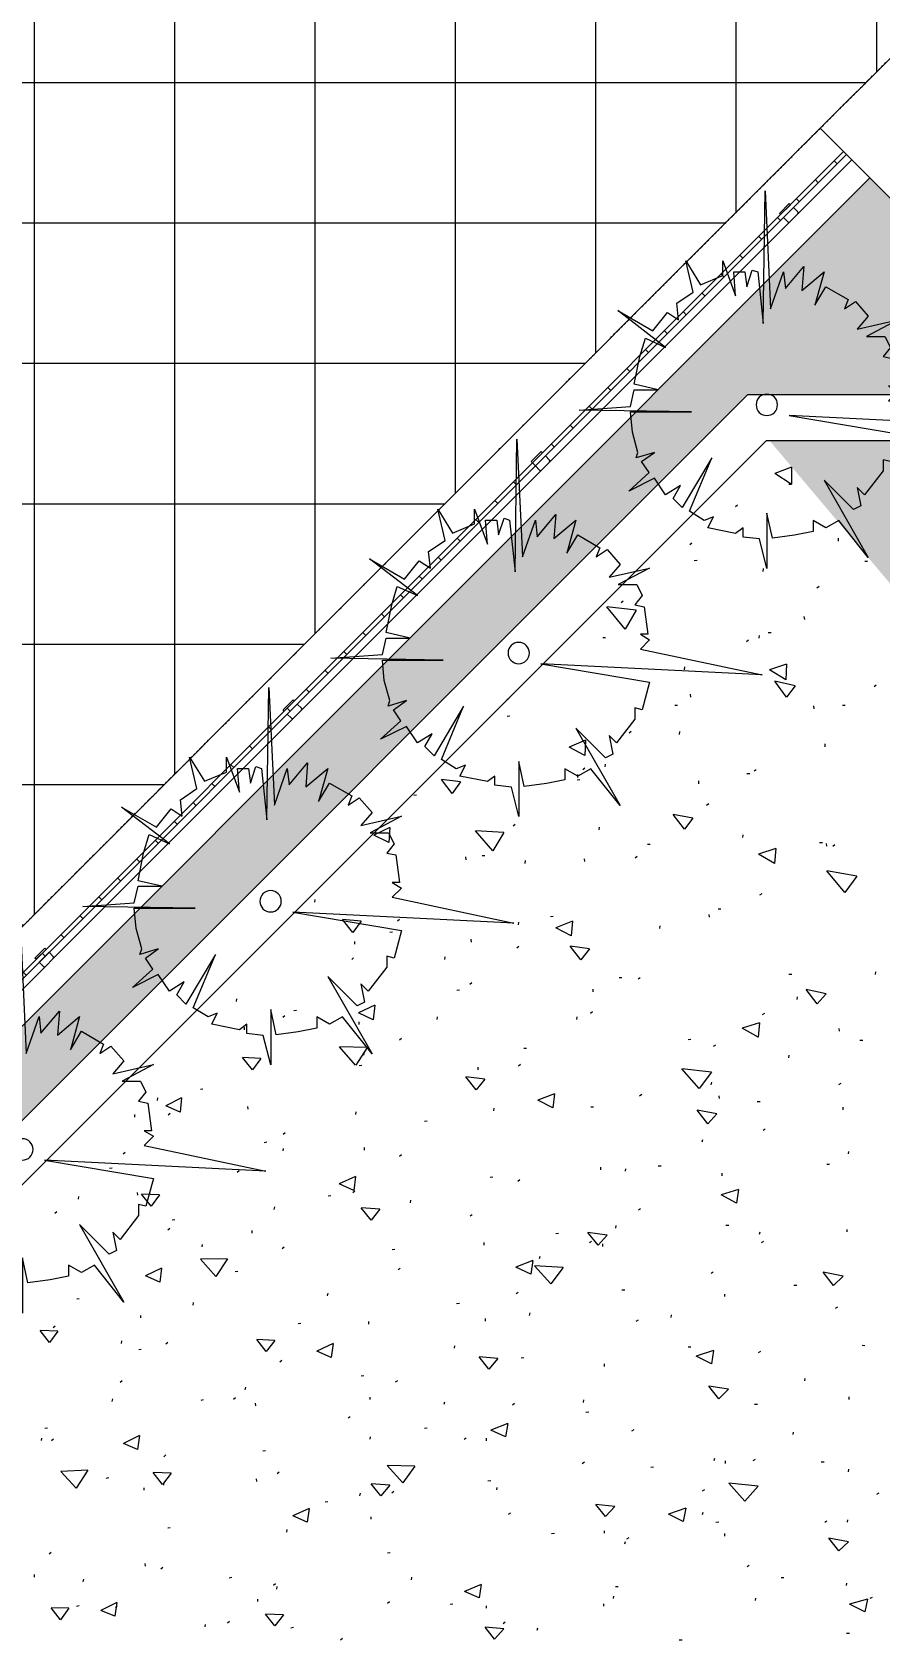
# Model space of a CAD drawing. Header units: millimetres. Extents: x 5359 to 218750, y -16347 to 109893.
# Drawn here: x 30646 to 33061, y 79886 to 84480 of the extents above; entities that cross this region are included whole.
import ezdxf

# ---------------------------------------------------------------- set-up
doc = ezdxf.new("R2010")
doc.units = ezdxf.units.MM
doc.linetypes.add('Double dash', pattern=[41.999998, 12, -6, 6, -6, 6, -6])
for name, color, linetype, lineweight in [('A-ANNO-DIMS', 211, 'Continuous', 9), ('A-ANNO-DIMS-220', 211, 'Continuous', 9), ('A-FLOR', 192, 'Continuous', 9), ('A-FLOR-HRAL', 11, 'Continuous', 9), ('A-FLOR-PATT', 8, 'Continuous', 9), ('A-WALL', 113, 'Continuous', 9), ('C-PROP-LINE', 91, 'Double dash', 18), ('G-IMPT', 8, 'Continuous', 9), ('L-PLNT', 71, 'Continuous', 9), ('S-COLS', 52, 'Continuous', 9)]:
    doc.layers.add(name, color=color, linetype=linetype, lineweight=lineweight)
doc.styles.add('Arial_5', font='arial_0.ttf', dxfattribs={"width": 0.9, "height": 660})
doc.dimstyles.new('1_Dim_chi_tiet_khu_đất_2_1', dxfattribs={"dimscale": 304.8, "dimtxt": 673.371204, "dimasz": 0.866142, "dimexe": 0.721785, "dimexo": 0.0625, "dimgap": 0.072178, "dimtad": 1, "dimdec": 0, "dimrnd": 5, "dimzin": 0, "dimdsep": 46, "dimtxsty": 'Arial_5', "dimblk1": 'OBLIQUE', "dimblk2": 'OBLIQUE', "dimsah": 1, "dimcen": 0.09, "dimdle": 0.721785, "dimazin": 0, "dimtfac": 1, "dimtdec": 4, "dimtix": 1, "dimtmove": 0, "dimatfit": 3, "dimfxl": 2.165354, "dimfxlon": 1, "dimtvp": 1, "dimtolj": 1, "dimtzin": 0, "dimarcsym": 2})

# ---------------------------------------------------------------- blocks, each defined once
blk = doc.blocks.new('FP_73-TKCS_MB ĐỊNH VỊ CỔNG-HÀNG RÀO')
at = {"layer": 'A-FLOR-PATT'}
for p, q in [((32809.4, 83240.8), (32761.7, 83222.9)), ((32809.4, 83240.8), (32808.9, 83192.6)), ((32808.8, 83192.5), (32761.7, 83222.8)), ((32809.7, 83191.5), (32801.6, 83191.5)), ((32655.6, 83132.1), (32650, 83127.5)), ((32525.6, 83024), (32520, 83019.3)), ((32942.2, 83038.5), (32941.9, 83029.9)), ((32540.1, 82974.5), (32532.2, 82974.2)), ((33016.2, 82996.8), (33015.2, 82996.1)), ((33026.3, 82971.9), (33018.1, 82972.3)), ((32728.1, 82952.1), (32727.7, 82943.6)), ((32887.7, 82900.6), (32881.9, 82896.3)), ((32366.5, 82833.5), (32283.4, 82842.5)), ((32335.7, 82779.5), (32283.4, 82842.5)), ((32329.5, 82859.2), (32323.8, 82854.5)), ((32366.5, 82833.5), (32335.7, 82779.5)), ((32844.9, 82815.6), (32845.9, 82806.8)), ((32279.3, 82754.7), (32271.5, 82754.2)), ((32686.6, 82747.6), (32680.8, 82743.2)), ((32717.1, 82761.5), (32716.6, 82753.2)), ((32750.9, 82768.9), (32742.9, 82768.9)), ((32504, 82671.9), (32503.4, 82663.7)), ((32795.2, 82679.8), (32746.9, 82663.2)), ((32793.3, 82634.8), (32746.9, 82663.2)), ((32795.2, 82679.8), (32793.3, 82634.8)), ((32520.8, 82594), (32521.6, 82585.5)), ((32819.4, 82617.3), (32762.1, 82630.6)), ((32795.3, 82585.6), (32762.1, 82630.6)), ((32819.4, 82617.3), (32795.4, 82585.7)), ((33050.9, 82619.1), (33045, 82615)), ((32003.7, 82581.4), (31998.1, 82576.6)), ((32484.5, 82561.5), (32476.6, 82561.2)), ((32872, 82560.5), (32872.8, 82552)), ((32962.5, 82561.5), (32954.4, 82561.8)), ((32006.8, 82531.3), (31999.1, 82530.6)), ((32222.6, 82463), (32175.6, 82443.4)), ((32222.6, 82463), (32220.1, 82419)), ((32352.6, 82487.5), (32346.8, 82482.9)), ((32490, 82487.4), (32489.3, 82479.4)), ((32220, 82419), (32175.5, 82443.3)), ((32904.5, 82452.2), (32903.8, 82444.2)), ((32199.2, 82365.1), (32199.9, 82356.9)), ((32220.7, 82382.7), (32215, 82378.1)), ((32277.9, 82394.7), (32277.2, 82386.8)), ((32690.5, 82366.6), (32682.4, 82366.6)), ((32708.5, 82378.8), (32702.6, 82374.5)), ((31866.1, 82344.3), (31812, 82350.7)), ((31842.7, 82310.9), (31812, 82350.7)), ((31866.1, 82344.3), (31842.7, 82310.9)), ((32206.4, 82349.5), (32198.6, 82348.9)), ((32543.8, 82346.9), (32544.5, 82338.6)), ((31740.8, 82305.9), (31733.2, 82305)), ((32573.4, 82281.2), (32567.5, 82276.9)), ((32528.4, 82240.5), (32472.2, 82251.1)), ((32504, 82209.3), (32472.2, 82251.1)), ((32528.4, 82240.5), (32504, 82209.3)), ((31664.8, 82214.2), (31618.9, 82192.3)), ((31661.7, 82171.1), (31618.9, 82192.3)), ((31664.8, 82214.2), (31661.7, 82171.1)), ((31990, 82199.6), (31908.8, 82204.7)), ((31958, 82147.9), (31908.8, 82204.6)), ((31990, 82199.6), (31958, 82147.9)), ((32021.9, 82222.6), (32016.1, 82218)), ((32261.2, 82215.4), (32260.4, 82207.5)), ((32670.2, 82193.2), (32669.4, 82185.4)), ((31935.2, 82133.8), (31927.5, 82133.1)), ((32406.8, 82166.1), (32398.9, 82165.8)), ((32761.3, 82111.9), (32715.6, 82138.5)), ((32764.6, 82154.3), (32715.7, 82138.5)), ((32764.6, 82154.3), (32761.3, 82111.9)), ((32897.2, 82170.1), (32889.1, 82170.3)), ((32907.9, 82169), (32908.6, 82160.9)), ((32933.2, 82164.3), (32927.2, 82160.3)), ((31880.2, 82130.1), (31880.8, 82122)), ((32050.2, 82119.7), (32049.4, 82111.9)), ((32218.4, 82124.9), (32219, 82116.9)), ((32369.7, 82131.1), (32363.8, 82126.8)), ((32995.8, 82075.6), (32909.6, 82091)), ((32961.6, 82028.7), (32909.6, 82091)), ((32995.8, 82075.6), (32961.7, 82028.7)), ((31451.3, 82009.3), (31450.4, 82001.6)), ((32724.4, 82025.6), (32718.4, 82021.6)), ((31583.4, 81947.4), (31530.2, 81952.2)), ((31559.6, 81914.6), (31530.2, 81952.2)), ((31691.9, 81951.8), (31686.2, 81947.1)), ((32130.3, 81960.5), (32122.5, 81959.9)), ((32573.6, 81966.1), (32574.2, 81958.2)), ((32607.9, 81981.3), (32599.9, 81981.2)), ((31583.4, 81947.4), (31559.6, 81914.6)), ((31672.7, 81915.7), (31665.1, 81914.8)), ((32030.9, 81944.6), (32030, 81937)), ((32185.3, 81947.5), (32137.8, 81928.7)), ((32181.6, 81905.7), (32137.8, 81928.7)), ((32185.3, 81947.5), (32181.6, 81905.7)), ((32434.5, 81934.4), (32433.6, 81926.8)), ((31563.7, 81889.7), (31564.1, 81881.9)), ((31895.9, 81895.8), (31896.4, 81887.9)), ((32032, 81875), (32026.2, 81870.5)), ((32233.3, 81868.1), (32178.2, 81876.4)), ((32208.6, 81837.1), (32178.2, 81876.4)), ((32233.3, 81868.1), (32208.6, 81837.1)), ((31561.6, 81843.3), (31556, 81838.5)), ((31821.1, 81846), (31820.2, 81838.4)), ((31898.8, 81771.6), (31893.1, 81767)), ((32326.1, 81785.8), (32318.2, 81785.4)), ((32378.5, 81786.3), (32372.6, 81782.1)), ((32809.8, 81795.1), (32801.6, 81795.2)), ((33048.5, 81802.5), (33047.6, 81795.1)), ((31227.7, 81725.6), (31226.8, 81718.1)), ((31863, 81750.8), (31855.3, 81750)), ((32242.7, 81753.3), (32243.1, 81745.6)), ((32825.6, 81731.5), (32824.6, 81724.1)), ((32908.5, 81740.2), (32851.2, 81753)), ((32882.6, 81711.8), (32851.2, 81752.9)), ((32908.5, 81740.1), (32882.6, 81711.8)), ((31365.2, 81677.9), (31359.5, 81673.1)), ((31399.1, 81693.2), (31391.6, 81692.1)), ((31621.7, 81707.8), (31575.3, 81686.6)), ((31617.5, 81666.5), (31575.3, 81686.6)), ((31621.7, 81707.8), (31617.5, 81666.5)), ((31799.6, 81674.5), (31798.6, 81667)), ((32197.8, 81675.1), (32196.8, 81667.6)), ((32242.3, 81688.9), (32236.4, 81684.6)), ((32731.9, 81684.4), (32725.9, 81680.5)), ((31249.4, 81645), (31249.8, 81637.3)), ((31576.3, 81660.3), (31576.7, 81652.6)), ((32713.9, 81617.1), (32669, 81642.1)), ((32718.4, 81657.4), (32669.1, 81642.1)), ((32718.4, 81657.4), (32713.9, 81617.1)), ((32944.4, 81641.4), (32944.8, 81633.8)), ((31600.3, 81587.5), (31520.9, 81589.2)), ((31567.3, 81537), (31520.9, 81589.2)), ((31600.3, 81587.5), (31567.4, 81537.1)), ((31698.3, 81613.2), (31692.5, 81608.6)), ((32053.9, 81584.8), (32046.1, 81584.2)), ((32522.6, 81609.9), (32514.6, 81609.7)), ((32592.4, 81593.8), (32586.3, 81589.8)), ((33012.4, 81607.3), (33004.1, 81607.6)), ((31297.1, 81555.9), (31244.8, 81559.3)), ((31273.1, 81523.5), (31244.8, 81559.3)), ((31297.1, 81555.9), (31273.1, 81523.5)), ((31584.9, 81535.7), (31577.3, 81534.7)), ((31591.1, 81573.1), (31590.1, 81565.6)), ((32037.2, 81538.8), (32031.3, 81534.4)), ((32802, 81565.3), (32801, 81558)), ((31935.4, 81497.5), (31881.4, 81503.8)), ((31910.5, 81466.6), (31881.4, 81503.8)), ((31935.4, 81497.5), (31910.5, 81466.6)), ((31915.2, 81531.7), (31915.6, 81524.1)), ((32581.1, 81517.1), (32497.2, 81527)), ((32546.1, 81470.8), (32497.2, 81527)), ((32581.1, 81517.1), (32546.1, 81470.8)), ((31003, 81443.8), (31002, 81436.3)), ((31071.5, 81444.1), (31026.1, 81421.3)), ((31071.5, 81444.1), (31067, 81403.2)), ((31132.1, 81468.9), (31124.7, 81467.6)), ((32134.3, 81455.5), (32086.4, 81437)), ((32134.3, 81455.5), (32129.5, 81415.3)), ((32382.4, 81453.2), (32376.4, 81449.1)), ((32580.9, 81488.4), (32579.8, 81481.2)), ((32602.5, 81449.8), (32602.8, 81442.3)), ((32949.5, 81484.8), (32943.2, 81481.1)), ((31067, 81403.2), (31026.1, 81421.3)), ((31039, 81399.5), (31033.4, 81394.6)), ((31259.4, 81419.6), (31259.7, 81412)), ((31567.7, 81404.2), (31566.6, 81396.9)), ((31960.8, 81414.5), (31959.7, 81407.2)), ((32129.4, 81415.3), (32086.3, 81437)), ((32245.5, 81417.7), (32237.6, 81417.3)), ((32596.8, 81398.7), (32540.7, 81408.7)), ((32570.8, 81370.1), (32540.7, 81408.7)), ((32596.8, 81398.7), (32570.8, 81370.1)), ((32719.8, 81432.7), (32711.7, 81432.7)), ((32955.5, 81417.1), (32955.8, 81409.6)), ((30937.2, 81396.9), (30937.5, 81389.3)), ((31771.3, 81377.2), (31763.6, 81376.4)), ((32734.3, 81355.2), (32728.1, 81351.4)), ((31314, 81317.3), (31306.5, 81316.1)), ((31366.1, 81344.5), (31360.4, 81339.8)), ((32555.2, 81324.7), (32554.1, 81317.6)), ((30910.3, 81288.3), (30904.6, 81283.5)), ((31360.6, 81300.1), (31359.6, 81292.7)), ((31591.4, 81302.4), (31591.7, 81294.9)), ((31698, 81281.8), (31692.2, 81277.3)), ((32971.5, 81291.6), (32970.3, 81284.5)), ((30873.3, 81243.7), (30866, 81242.4)), ((31235.2, 81236.5), (31229.5, 81231.7)), ((31566.9, 81219.7), (31520.3, 81198.8)), ((31566.9, 81219.7), (31561.9, 81179.6)), ((31958.3, 81217.9), (31950.5, 81217.2)), ((32264.9, 81246.1), (32265.2, 81238.7)), ((32336.1, 81242.2), (32334.9, 81235)), ((32437.8, 81249.5), (32429.8, 81249.2)), ((32610.7, 81229), (32610.9, 81221.6)), ((32917.7, 81254.1), (32909.5, 81254.3)), ((30945, 81174.5), (30945.3, 81167.1)), ((31008.4, 81167.4), (30956.9, 81169.7)), ((30984.3, 81135.1), (30956.9, 81169.7)), ((31561.8, 81179.6), (31520.3, 81198.8)), ((31564.6, 81177.8), (31558.8, 81173.3)), ((32035.5, 81210.2), (32029.6, 81205.9)), ((32658.5, 81182.8), (32608.9, 81167.5)), ((32658.6, 81182.8), (32653, 81144)), ((30777.4, 81163), (30776.3, 81155.6)), ((31008.4, 81167.4), (30984.3, 81135.1)), ((31335.7, 81133.2), (31334.6, 81125.9)), ((31496.5, 81165), (31488.9, 81163.9)), ((31636.1, 81126.5), (31583.1, 81131)), ((31611.2, 81095.5), (31583.1, 81131)), ((31636.1, 81126.5), (31611.2, 81095.5)), ((31723.8, 81152.1), (31722.7, 81144.9)), ((32379.1, 81128.1), (32373, 81124.1)), ((32653, 81144), (32608.9, 81167.4)), ((30715.9, 81119.4), (30710.3, 81114.5)), ((31052.1, 81096.8), (31044.7, 81095.5)), ((31899.3, 81111), (31893.4, 81106.6)), ((32308.8, 81080.2), (32307.5, 81073.1)), ((32630.7, 81080.1), (32622.6, 81080)), ((31037.9, 81071.7), (31032.3, 81066.9)), ((31271.2, 81066.2), (31271.4, 81058.8)), ((31932.1, 81031.5), (31932.3, 81024.1)), ((32145.8, 81057.6), (32138, 81057)), ((32284.1, 81053.1), (32229.2, 81060.7)), ((32258.1, 81024), (32229.2, 81060.7)), ((32239.7, 81034.6), (32233.7, 81030.5)), ((32284.1, 81053.1), (32258.1, 81024)), ((32718.6, 81061.4), (32717.3, 81054.4)), ((32729.3, 81034.3), (32723.1, 81030.5)), ((32967.1, 81069.2), (32967.3, 81061.9)), ((31202.5, 80985.4), (31124.7, 80984.5)), ((31169.1, 80935.3), (31124.7, 80984.4)), ((31130.2, 81026.4), (31129.1, 81019.1)), ((31202.5, 80985.4), (31169.2, 80935.3)), ((31363.9, 81018.3), (31358.2, 81013.7)), ((31679.4, 81011.9), (31671.8, 81011)), ((32092, 80992.2), (32090.7, 80985.1)), ((32270.8, 81028), (32270.9, 81020.6)), ((31014, 80959.1), (30968.4, 80936.6)), ((31014, 80959.1), (31008.9, 80919.1)), ((31231.3, 80949.2), (31223.8, 80948.1)), ((31694.5, 80958), (31688.7, 80953.6)), ((32071.8, 80980.5), (32023.7, 80962)), ((32066.1, 80941.5), (32023.7, 80962)), ((32071.8, 80980.5), (32066.1, 80941.5)), ((32158.6, 80960.5), (32077.1, 80965.6)), ((32123.3, 80913.9), (32077.1, 80965.6)), ((32158.6, 80960.5), (32123.3, 80913.9)), ((32586.5, 80947.2), (32580.3, 80943.4)), ((32956.6, 80935.9), (32899.5, 80947.6)), ((32929.3, 80909.4), (32899.5, 80947.6)), ((31008.9, 80919.1), (30968.4, 80936.5)), ((32334, 80896.3), (32326, 80895.9)), ((32824.2, 80909.6), (32816.1, 80909.6)), ((32956.6, 80935.9), (32929.3, 80909.5)), ((30779.8, 80871.3), (30772.5, 80870)), ((31104.3, 80860.8), (31103.2, 80853.5)), ((31487.7, 80887.3), (31486.5, 80880.1)), ((31862.8, 80858.1), (31855.1, 80857.3)), ((32030.5, 80889.4), (32024.5, 80885.2)), ((32618.5, 80884.9), (32618.6, 80877.7)), ((32940, 80847.5), (32933.7, 80844)), ((30954.4, 80824.4), (30954.6, 80817)), ((31410.9, 80801.1), (31403.3, 80800)), ((31604.2, 80807.1), (31604.3, 80799.7)), ((31936.2, 80815), (31936.3, 80807.8)), ((32063.5, 80831.2), (32062.2, 80824.1)), ((32372.3, 80811.1), (32366.1, 80807.1)), ((32466.7, 80825.5), (32465.4, 80818.5)), ((30694.9, 80747.3), (30668, 80781.1)), ((30719, 80779.7), (30668.1, 80781.1)), ((30719, 80779.7), (30694.9, 80747.3)), ((30711.3, 80793.6), (30705.7, 80788.7)), ((31337.4, 80752.8), (31285.3, 80755.8)), ((31312.5, 80721.4), (31285.3, 80755.8)), ((30900.4, 80751.6), (30899.2, 80744.3)), ((30956.4, 80727.5), (30949, 80726.2)), ((31032.4, 80747.2), (31026.7, 80742.5)), ((31337.4, 80752.8), (31312.5, 80721.5)), ((31503.3, 80743.8), (31456.7, 80722.8)), ((31497.8, 80704.5), (31456.7, 80722.8)), ((31503.3, 80743.8), (31497.8, 80704.5)), ((31849.3, 80737.8), (31848, 80730.7)), ((32522.7, 80734.1), (32514.7, 80733.8)), ((32587.4, 80723.9), (32537.7, 80708.2)), ((32587.4, 80723.9), (32581, 80686.2)), ((32720.5, 80721.7), (32714.2, 80718)), ((33018.5, 80737.9), (33010.2, 80738.1)), ((31357.1, 80695.8), (31351.3, 80691.2)), ((31972.5, 80701.1), (31918.8, 80706.6)), ((31946.6, 80671.4), (31918.8, 80706.6)), ((31972.5, 80701.1), (31946.6, 80671.4)), ((32046.8, 80703.5), (32039, 80702.8)), ((32275.8, 80686.3), (32275.8, 80679.1)), ((32581, 80686.1), (32537.7, 80708.1)), ((30902.1, 80638.1), (30896.5, 80633.3)), ((31253, 80619.4), (31251.8, 80612.2)), ((31590.9, 80652.4), (31583.3, 80651.4)), ((31686.1, 80638.2), (31680.2, 80633.7)), ((32629.6, 80613.8), (32573.9, 80622.7)), ((32602.5, 80586.4), (32573.9, 80622.7)), ((32847.4, 80644.5), (32846, 80637.8)), ((30874.1, 80586.5), (30872.9, 80579.2)), ((31133.2, 80583.3), (31125.8, 80582)), ((31224.8, 80589.6), (31219, 80584.9)), ((31281.4, 80574), (31281.5, 80566.7)), ((31607.3, 80591.5), (31607.4, 80584.2)), ((31820.2, 80577.1), (31818.9, 80570)), ((32020.2, 80572.9), (32014.1, 80568.7)), ((32216.8, 80583.3), (32215.5, 80576.4)), ((32629.6, 80613.8), (32602.5, 80586.4)), ((32712, 80570.8), (32703.9, 80570.6)), ((32972.5, 80592), (32972.5, 80585)), ((31551.3, 80535.6), (31545.5, 80531.1)), ((32231.3, 80548.1), (32223.4, 80547.5)), ((30689.1, 80503), (30681.8, 80501.6)), ((30950.9, 80481.8), (30905.5, 80459.1)), ((30950.9, 80481.8), (30945.5, 80442.2)), ((31771.3, 80503.1), (31763.6, 80502.2)), ((32000.9, 80516.5), (31952.9, 80497.5)), ((31994.7, 80478.1), (31952.9, 80497.5)), ((32000.9, 80516.5), (31994.7, 80478.2)), ((32359.8, 80498.7), (32353.7, 80494.7)), ((32814.5, 80491.7), (32813, 80485)), ((30671.8, 80474.9), (30670.7, 80467.6)), ((30706.2, 80471.4), (30700.5, 80466.5)), ((30945.5, 80442.2), (30905.5, 80459.1)), ((31310.4, 80438.6), (31302.9, 80437.4)), ((31608.9, 80478.5), (31607.6, 80471.4)), ((31882.5, 80474.8), (31876.5, 80470.5)), ((31939.5, 80474.4), (31939.6, 80467.2)), ((31026.1, 80426.6), (31020.4, 80421.8)), ((31736.2, 80395.2), (31657.1, 80396.3)), ((31701.3, 80347.4), (31657.1, 80396.3)), ((31736.2, 80395.2), (31701.3, 80347.4)), ((32219, 80405.9), (32212.9, 80401.8)), ((32416.3, 80391.9), (32408.3, 80391.4)), ((32589.6, 80416.4), (32588.1, 80409.6)), ((32620.2, 80409.5), (32620.2, 80402.4)), ((32705.8, 80414.1), (32699.4, 80410.4)), ((32902, 80406.5), (32893.8, 80406.5)), ((30803.9, 80383), (30727.6, 80380)), ((30770.9, 80332.5), (30727.6, 80380)), ((30803.9, 80383), (30770.9, 80332.5)), ((30864.1, 80361.4), (30856.7, 80360)), ((31041.2, 80374.5), (30989.9, 80376.3)), ((31016.6, 80342.6), (30989.9, 80376.3)), ((31041.2, 80374.4), (31016.7, 80342.7)), ((31020.6, 80348), (31019.4, 80340.8)), ((31284.2, 80358.5), (31284.3, 80351.2)), ((31349.3, 80377.4), (31343.5, 80372.8)), ((31664.3, 80340.9), (31611.7, 80344.6)), ((31638.8, 80310.5), (31611.7, 80344.6)), ((31664.3, 80340.9), (31638.8, 80310.5)), ((31952.2, 80353.2), (31944.4, 80352.3)), ((32714.2, 80338), (32630.5, 80346.4)), ((32676.5, 80294.9), (32630.5, 80346.4)), ((32971.3, 80385.8), (32971.2, 80378.8)), ((30963.6, 80333.4), (30963.7, 80326)), ((31579.8, 80317.4), (31578.5, 80310.4)), ((31676.4, 80322.6), (31670.5, 80318.2)), ((31969.8, 80334.4), (31968.5, 80327.4)), ((32561.4, 80327.4), (32555.1, 80323.6)), ((32714.2, 80338), (32676.5, 80294.9)), ((33058.4, 80317.7), (33051.9, 80314.3)), ((31434.7, 80274.4), (31388.4, 80252.9)), ((31428.9, 80235.4), (31388.4, 80252.9)), ((31434.7, 80274.4), (31428.9, 80235.4)), ((31487.9, 80293.5), (31480.4, 80292.4)), ((31610.1, 80250.7), (31610.2, 80243.5)), ((32008.3, 80261), (32002.3, 80256.7)), ((32306.3, 80279.6), (32251.9, 80286)), ((32279.5, 80251.1), (32251.9, 80286)), ((32306.3, 80279.6), (32279.6, 80251.1)), ((32507.9, 80274.7), (32458.4, 80258.1)), ((32501, 80237.5), (32458.4, 80258.1)), ((32507.9, 80274.7), (32501, 80237.5)), ((32556.2, 80262.8), (32554.8, 80256)), ((31039.2, 80219.5), (31031.9, 80218.2)), ((31371.6, 80214), (31370.4, 80206.9)), ((32275.6, 80210.7), (32275.6, 80203.6)), ((32601.8, 80234.8), (32593.8, 80234.4)), ((32910.3, 80238), (32903.9, 80234.5)), ((32969.3, 80241.9), (32967.8, 80235.4)), ((32133.5, 80202.6), (32125.7, 80201.8)), ((32335.2, 80179.5), (32333.8, 80172.7)), ((32345.6, 80191), (32339.5, 80187)), ((32618.2, 80202.7), (32618.1, 80195.7)), ((32972, 80179.5), (32915.5, 80189.6)), ((32943.9, 80153.7), (32915.5, 80189.5)), ((32972, 80179.5), (32943.9, 80153.7)), ((30699.2, 80149.1), (30693.6, 80144.3)), ((30967, 80117.2), (30967.1, 80109.9)), ((31665.7, 80147.9), (31658.1, 80146.8)), ((32689, 80111.4), (32682.6, 80107.6)), ((30650.8, 80086.3), (30650.9, 80079)), ((30791.3, 80072.7), (30790.1, 80065.4)), ((31017.7, 80106.2), (31012, 80101.4)), ((31214.6, 80077.3), (31207.2, 80076)), ((31726.7, 80078.4), (31725.4, 80071.4)), ((32787.9, 80076.9), (32779.8, 80076.6)), ((31339, 80059.5), (31333.2, 80054.9)), ((31343.1, 80051.9), (31341.9, 80044.8)), ((31925.2, 80057.7), (31877.7, 80038)), ((31918.8, 80019.5), (31877.7, 80037.9)), ((31925.2, 80057.7), (31918.8, 80019.6)), ((32302.1, 80024.6), (32300.7, 80017.7)), ((32315.2, 80051.3), (32307.4, 80050.7)), ((32965.6, 80061.5), (32965.5, 80054.7)), ((33038.9, 80020.7), (33032.4, 80017.3)), ((30749.9, 79989.8), (30699.3, 79990.8)), ((30725.9, 79957.4), (30699.3, 79990.8)), ((30749.9, 79989.8), (30725.9, 79957.4)), ((30779.2, 79996.4), (30772, 79994.9)), ((30886.4, 80006.7), (30841.4, 79983.6)), ((30881.1, 79967.1), (30841.4, 79983.6)), ((30886.4, 80006.7), (30881.1, 79967.1)), ((30888.1, 79996.3), (30882.5, 79991.5)), ((31287.9, 80016.3), (31287.9, 80009.1)), ((31663.9, 80007.9), (31658, 80003.4)), ((31843.9, 80001.8), (31836.2, 80000.8)), ((31939.4, 79997), (31939.4, 79989.9)), ((32273.7, 80002.6), (32273.6, 79995.5)), ((32706.9, 80018.9), (32705.4, 80012.3)), ((33025.6, 80015.6), (32974.4, 80002)), ((33017.9, 79979.8), (32974.4, 80002)), ((33025.6, 80015.6), (33017.9, 79979.8)), ((31138.4, 79943.8), (31137.2, 79936.6)), ((31207.4, 79952.2), (31201.7, 79947.5)), ((31362.1, 79970.8), (31310.6, 79973.1)), ((31337.3, 79939.5), (31310.6, 79973)), ((31362.1, 79970.8), (31337.3, 79939.5)), ((31390.2, 79934.8), (31382.7, 79933.6)), ((31989.4, 79931.7), (31936.4, 79935.9)), ((31963.4, 79902), (31936.4, 79935.9)), ((31989.4, 79931.7), (31963.4, 79902)), ((31993.3, 79950), (31987.3, 79945.7)), ((32085.4, 79933.6), (32084, 79926.7)), ((31529.9, 79903.9), (31524.1, 79899.3)), ((32497.4, 79899.3), (32489.5, 79898.8)), ((32974.6, 79918.1), (32966.4, 79918))]:
    blk.add_line(p, q, dxfattribs=at)
blk = doc.blocks.new('NBS_CLDPhysicalSecuritySystems_MtlMeshPnlFncngSym_CLDModsecSecurusS3_InfillPanel - NBS_CLDPhysicalSecuritySystems_MtlMeshPnlFncngSym_CLDModsecSecurusS2_InfillPanel-2369348-TKCS_MB ĐỊNH VỊ CỔNG-HÀNG RÀO')
at = {"layer": 'A-FLOR-HRAL'}
h = blk.add_hatch(dxfattribs=at)
h.set_pattern_fill('FP_29', color=256, style=0, pattern_type=2)
h.set_pattern_definition([(180, (609.6, 0), (-2e-15, -13), []), (270, (609.6, 0), (76, 5e-15), [])])
h.paths.add_polyline_path([(4516.7, 6), (0, 6), (0, -6), (4516.7, -6)])
for p, q in [((218, 27), (0, 27)), ((0, 6), (4516.7, 6)), ((214, 6), (214, 23)), ((254, 6), (214, 6)), ((218, 27), (250, 27)), ((1218, 27), (250, 27)), ((254, 23), (254, 6)), ((1214, 6), (1214, 23)), ((1254, 6), (1214, 6)), ((1218, 27), (1250, 27)), ((2218, 27), (1250, 27)), ((1254, 23), (1254, 6)), ((2214, 6), (2214, 23)), ((2254, 6), (2214, 6)), ((2218, 27), (2250, 27)), ((3218, 27), (2250, 27)), ((2254, 23), (2254, 6)), ((3214, 6), (3214, 23)), ((3254, 6), (3214, 6)), ((3218, 27), (3250, 27)), ((4218, 27), (3250, 27)), ((3254, 23), (3254, 6)), ((4214, 6), (4214, 23)), ((4254, 6), (4214, 6)), ((4218, 27), (4250, 27)), ((4516.7, 27), (4250, 27)), ((4254, 23), (4254, 6)), ((4516.7, -6), (0, -6)), ((214, -11), (214, -6)), ((214, -6), (254, -6)), ((254, -11), (214, -11)), ((254, -6), (254, -11)), ((1214, -11), (1214, -6)), ((1214, -6), (1254, -6)), ((1254, -11), (1214, -11)), ((1254, -6), (1254, -11)), ((2214, -11), (2214, -6)), ((2214, -6), (2254, -6)), ((2254, -11), (2214, -11)), ((2254, -6), (2254, -11)), ((3214, -11), (3214, -6)), ((3214, -6), (3254, -6)), ((3254, -11), (3214, -11)), ((3254, -6), (3254, -11)), ((4214, -11), (4214, -6)), ((4214, -6), (4254, -6)), ((4254, -11), (4214, -11)), ((4254, -6), (4254, -11))]:
    blk.add_line(p, q, dxfattribs=at)
for centre, start, end in [((218, 23), 90, 180), ((250, 23), 0, 90), ((1218, 23), 90, 180), ((1250, 23), 0, 90), ((2218, 23), 90, 180), ((2250, 23), 0, 90), ((3218, 23), 90, 180), ((3250, 23), 0, 90), ((4218, 23), 90, 180), ((4250, 23), 0, 90)]:
    blk.add_arc(centre, 4, start, end, dxfattribs=at)
blk = doc.blocks.new('CAY MAI VAN PHUC - CAY DUC SOC_dwg-2256080-TKCS_MB ĐỊNH VỊ CỔNG-HÀNG RÀO')
at = {"layer": 'G-IMPT', "flags": 128}
blk.add_lwpolyline([(32.8, 479.5), (12.9, 293.4), (6.2, 771.8), (-13.8, 346.6), (-60.3, 479.5), (-67, 419.7), (-133.5, 499.4), (-126.8, 413), (-206.6, 479.5), (-173.4, 359.9), (-213.3, 426.3), (-293.1, 379.8), (-279.8, 346.6), (-319.7, 373.2), (-366.2, 320), (-326.3, 273.5), (-472.6, 306.7), (-359.6, 246.9), (-426.1, 246.9), (-446, 207.1), (-419.4, 173.8), (-452.7, 167.2), (-466, 67.5), (-439.4, 67.5), (-472.6, 47.6), (-439.4, 14.4), (-878.3, -78.6), (-80.3, -38.8), (-472.6, -105.2), (-446, -204.9), (-419.4, -198.2), (-419.4, -238.1), (-352.9, -324.5), (-326.3, -297.9), (-339.6, -364.4), (-313, -377.6), (-206.6, -271.3), (-366.2, -550.4), (-259.8, -417.5), (-213.3, -444.1), (-166.7, -417.5), (-166.7, -457.4), (-100.2, -470.7), (-19.9, -481.4), (-0.5, -390.9), (-0.5, -590.3), (26.2, -484), (86, -477.3), (86, -444.1), (112.6, -464), (212.4, -444.1), (192.4, -404.2), (225.7, -417.5), (278.9, -384.3), (199.1, -191.6), (305.5, -371), (338.7, -337.8), (312.1, -291.3), (365.3, -324.5), (405.2, -264.7), (498.3, -311.2), (425.2, -244.8), (451.8, -204.9), (405.2, -171.7), (471.7, -191.6), (465.1, -171.7), (485, -98.6), (491.7, -25.5), (272.2, -25.5), (677.9, -18.8), (491.7, -5.6), (478.4, 54.2), (391.9, 54.2), (478.4, 74.2), (458.4, 173.8), (438.5, 240.3), (365.3, 207.1), (538.2, 340), (411.9, 266.9), (358.7, 333.3), (318.8, 306.7), (325.4, 366.5), (265.6, 406.4), (292.2, 519.4), (239, 433), (159.2, 466.2), (159.2, 519.4), (112.6, 393.1), (119.3, 479.5), (79.4, 479.5), (72.7, 426.3), (52.8, 486.1)], close=True, dxfattribs=at)
at = {"layer": 'G-IMPT'}
blk.add_circle((0, 0), 38.6, dxfattribs=at)
blk = doc.blocks.new('CAY MAI VAN PHUC - CAY BONG TRANG-2256527-TKCS_MB ĐỊNH VỊ CỔNG-HÀNG RÀO')
at = {"extrusion": (0, 0, -1), "xscale": 0.7894736842105263, "yscale": 0.7894736842105263, "zscale": -0.7894736842105263, "rotation": 180}
blk.add_blockref('CAY MAI VAN PHUC - CAY DUC SOC_dwg-2256080-TKCS_MB ĐỊNH VỊ CỔNG-HÀNG RÀO', (0, 0), dxfattribs=at)
blk = doc.blocks.new('Family - ___-1476882-TKCS_MB ĐỊNH VỊ CỔNG-HÀNG RÀO')
at = {"layer": 'C-PROP-LINE'}
blk.add_line((26103.5, 77418.2), (33103.5, 84418.2), dxfattribs=at)
blk = doc.blocks.new('DIMBLOCK19-TKCS_MB ĐỊNH VỊ CỔNG-HÀNG RÀO')
at = {"layer": 'A-ANNO-DIMS-220', "lineweight": 25}
for p, q in [((31163.6, 86358.1), (31163.6, 86544.8)), ((31163.6, 86358.1), (31163.6, 86171.4)), ((24163.6, 79358.1), (24163.6, 79544.8)), ((24163.6, 79358.1), (24163.6, 79171.4))]:
    blk.add_line(p, q, dxfattribs=at)
at = {"layer": 'A-ANNO-DIMS-220'}
for p, q in [((24008.1, 79202.5), (31319.2, 86513.7)), ((31630.3, 85891.4), (31008.1, 86513.7)), ((31163.6, 86358.1), (31630.3, 85891.4)), ((24630.3, 78891.4), (24008.1, 79513.7)), ((24163.6, 79358.1), (24630.3, 78891.4))]:
    blk.add_line(p, q, dxfattribs=at)
at = {"layer": 'A-ANNO-DIMS-220', "color": 0, "char_height": 660, "attachment_point": 1, "rotation": 45, "line_spacing_factor": 0.941778, "style": 'Arial_5'}
for s, insert, width in [('TƯ\\fArial|b0|i0|c254|p34|;\\W.9;ỜNG RÀO', (25996.5, 80906.5), 6141.145), ('9900', (26397.6, 82834.9), 2187.938)]:
    blk.add_mtext(s, dxfattribs=dict(at, insert=insert, width=width))
blk = doc.blocks.new('_Oblique')
at = {"color": 0, "linetype": 'ByBlock', "lineweight": -2}
blk.add_line((-0.5, -0.5), (0.5, 0.5), dxfattribs=at)

msp = doc.modelspace()

# ---------------------------------------------------------------- hatches: boundary and pattern name
at = {"layer": 'A-FLOR-PATT'}
h = msp.add_hatch(dxfattribs=at)
h.set_pattern_fill('FP_5', color=256, style=0, pattern_type=2)
h.set_pattern_definition([(90, (81451.8, 48336.34), (-400, 2e-14), []), (180, (81451.8, 48336.34), (-5e-14, -400), [])])
h.paths.add_polyline_path([(14081.4, -16347.2), (14081.4, 79336.3), (14075, 79693.3), (14055.9, 80049.7), (14024.1, 80405.3), (13979.6, 80759.5), (13922.5, 81111.9), (13852.8, 81462), (13770.7, 81809.4), (13676.3, 82153.7), (13569.6, 82494.3), (13450.9, 82831), (13320.2, 83163.2), (13177.7, 83490.5), (13023.6, 83812.5), (12858.2, 84128.8), (12681.5, 84439), (12493.9, 84742.7), (12295.6, 85039.6), (12086.8, 85329.1), (11867.8, 85611), (11638.9, 85884.9), (11400.3, 86150.5), (11152.4, 86407.4), (10895.5, 86655.3), (10630, 86893.8), (10356.1, 87122.8), (10074.1, 87341.7), (9784.6, 87550.5), (9487.8, 87748.9), (9184.1, 87936.5), (8873.9, 88113.1), (8557.5, 88278.6), (8235.5, 88432.7), (7908.2, 88575.1), (7576, 88705.8), (7239.4, 88824.6), (6898.7, 88931.3), (6554.4, 89025.7), (6207, 89107.8), (5856.9, 89177.4), (5504.5, 89234.6), (5358.8, 89252.8), (5358.8, 82030.3), (10052.8, 77336.3), (10052.8, -16347.2), (12634.8, -16347.2)])
h.paths.add_polyline_path([(51727.7, -16347.2), (56702.6, -16347.2), (56702.6, -12330.8), (31070.8, -12330.8), (26103.5, -7352), (26103.5, 40986.3), (24603.5, 40986.3), (22103.5, 38486.3), (22103.5, -8023.3), (22132.9, -8371.9), (22174.4, -8719.2), (22228.1, -9064.9), (22293.8, -9408.5), (22371.5, -9749.6), (22461, -10087.7), (22562.4, -10422.5), (22675.4, -10753.6), (22799.9, -11080.5), (22935.8, -11402.8), (23082.8, -11720.2), (23240.9, -12032.3), (23409.7, -12338.6), (23589.2, -12638.9), (23779.1, -12932.6), (23979.2, -13219.6), (24189.1, -13499.4), (24408.7, -13771.7), (24637.7, -14036.1), (24875.9, -14292.4), (25122.8, -14540.1), (25378.2, -14779.1), (25641.9, -15009), (25913.4, -15229.6), (26192.5, -15440.5), (26478.7, -15641.5), (26771.9, -15832.4), (27071.5, -16012.9), (27377.3, -16182.8), (27700.1, -16347.2), (44092.7, -16347.2)])
h.paths.add_polyline_path([(134801.6, 7388.2), (140779.3, 7388.2), (140779.3, 38986.3), (138279.3, 40986.3), (134801.5, 40986.3), (134801.5, 7388.2)])
h.paths.add_polyline_path([(157794.6, 7388.2), (157794.6, 109892.8), (152779.3, 109892.8), (152779.3, 7388.2), (155944.1, 7388.2)])
h.paths.add_polyline_path([(138279.3, 45986.3), (140779.3, 47986.3), (140779.3, 77336.3), (140773.2, 77721), (140754.7, 78105.2), (140723.9, 78488.6), (140680.8, 78870.9), (140625.5, 79251.5), (140558.1, 79630.2), (140478.5, 80006.6), (140386.9, 80380.2), (140283.4, 80750.7), (140168, 81117.6), (140041, 81480.7), (139902.4, 81839.5), (139752.3, 82193.7), (139591, 82542.9), (139418.5, 82886.8), (139235.2, 83224.9), (139041.1, 83557), (138836.4, 83882.8), (138621.4, 84201.7), (138396.3, 84513.7), (138161.3, 84818.2), (137916.7, 85115.1), (137662.7, 85403.9), (137399.5, 85684.5), (137127.5, 85956.5), (136843.4, 86222.8), (136558.1, 86473.7), (136261.2, 86718.3), (135956.7, 86953.3), (135644.7, 87178.4), (135325.8, 87393.4), (135000.1, 87598), (134668, 87792.2), (134329.8, 87975.5), (133986, 88148), (133636.7, 88309.3), (133282.6, 88459.3), (132923.7, 88598), (132560.6, 88725), (132193.7, 88840.4), (131823.2, 88943.9), (131449.6, 89035.5), (131073.3, 89115), (130694.5, 89182.5), (130313.9, 89237.8), (129931.6, 89280.9), (129548.2, 89311.7), (129164, 89330.2), (128779.3, 89336.3), (87752.6, 89336.3), (85252.6, 86836.3), (85252.6, 84418.2), (127801.6, 84418.2), (134801.6, 77417.7), (134801.6, 45986.3), (136085.6, 45986.3)])
h.paths.add_polyline_path([(24603.5, 45986.3), (26103.5, 45986.3), (26103.5, 77418.2), (33103.5, 84418.2), (75452.6, 84418.2), (75452.6, 86836.3), (72952.6, 89336.3), (32081.4, 89336.3), (31731.6, 89330.2), (31382.3, 89311.9), (31033.8, 89281.3), (30686.6, 89238.6), (30341.1, 89183.8), (29997.8, 89116.9), (29657, 89038), (29319.2, 88947.3), (28984.7, 88844.8), (28654, 88730.7), (28327.6, 88605), (28005.7, 88468.1), (27688.8, 88319.9), (27377.3, 88160.8), (27071.5, 87990.9), (26771.9, 87810.4), (26478.7, 87619.5), (26192.5, 87418.5), (25913.4, 87207.6), (25641.9, 86987), (25378.2, 86757.1), (25122.8, 86518.1), (24831.7, 86222.8), (24637.7, 86014.1), (24408.7, 85749.7), (24189.1, 85477.4), (23979.2, 85197.6), (23779.1, 84910.6), (23589.2, 84616.8), (23409.7, 84316.6), (23240.9, 84010.3), (23082.8, 83698.2), (22935.8, 83380.8), (22799.9, 83058.5), (22675.4, 82731.6), (22562.4, 82400.5), (22461, 82065.7), (22371.5, 81727.6), (22293.8, 81386.5), (22228.1, 81042.9), (22174.4, 80697.2), (22132.9, 80349.9), (22103.5, 80001.3), (22103.5, 48486.3), (23817.1, 46772.8)])
h.paths.add_polyline_path([(5358.8, 97336.3), (130779.3, 97336.3), (131136.3, 97342.7), (131492.7, 97361.8), (131848.3, 97393.6), (132202.5, 97438.1), (132554.9, 97495.2), (132905, 97564.9), (133252.4, 97647), (133596.7, 97741.4), (133937.3, 97848.1), (134274, 97966.8), (134606.2, 98097.5), (134933.5, 98240), (135255.5, 98394.1), (135571.8, 98559.5), (135882, 98736.2), (136185.8, 98923.8), (136482.6, 99122.1), (136772.1, 99330.9), (137054, 99549.9), (137328, 99778.8), (137593.5, 100017.4), (137850.4, 100265.3), (138098.3, 100522.2), (138336.8, 100787.7), (138565.8, 101061.6), (138784.8, 101343.6), (138993.6, 101633.1), (139191.9, 101929.9), (139379.5, 102233.6), (139556.1, 102543.8), (139721.6, 102860.2), (139875.7, 103182.2), (140018.1, 103509.5), (140148.8, 103841.7), (140267.6, 104178.3), (140374.3, 104519), (140468.7, 104863.3), (140550.8, 105210.7), (140620.5, 105560.8), (140681.9, 105947.8), (140722.1, 106267.4), (140753.9, 106622.9), (140773, 106979.4), (140779.3, 107336.3), (140779.3, 109892.8), (135779.3, 109892.8), (135779.3, 107336.3), (130779.3, 102336.3), (5358.8, 102336.3), (5358.8, 99924.4)])
h = msp.add_hatch(dxfattribs=at)
h.set_pattern_fill('FP_14', color=256, style=0, pattern_type=2)
h.set_pattern_definition([(0, (167.64, 11.2), (558.8, 558.8), [83.82, -16.764, 22.352, -16.764, -419.1]), (0, (167.64, 11.2), (558.8, 558.8), [-139.7, 83.82, -335.28]), (0, (139.7, 27.94), (558.8, 558.8), [55.88, -41.91, 83.82, -41.91, -335.28]), (0, (139.7, 27.94), (558.8, 558.8), [-223.52, 55.88, -279.4]), (0, (335.3, 251.46), (558.8, 558.8), [69.85, -27.94, 69.85, -391.16]), (0, (55.9, 363.2), (558.8, 558.8), [27.94, -55.88, 27.94, -447.04]), (90, (111.76, 363.2), (-558.8, 558.8), [50.292, -508.508]), (90, (279.4, 27.94), (-558.8, 558.8), [55.88, -502.92]), (90, (419.1, 251.46), (-558.8, 558.8), [55.88, -502.92]), (45, (352.04, 22.35), (0, 558.7996), [55.88, -734.383]), (135, (206.76, 22.35), (-558.7996, 0), [55.88, -734.383]), (63.435, (335.28, 25.15), (-0.0005, 558.8001), [55.88, -1193.635]), (75.964, (307.34, 27.94), (-0.00237, 558.80038), [55.88, -2248.111]), (75.964, (447.04, 251.46), (-0.00237, 558.80038), [44.704, -2259.287]), (75.964, (122.94, 363.22), (-0.00237, 558.80038), [39.116, -2264.875]), (104.036, (251.46, 27.94), (0.00237, 558.80038), [55.88, -2248.111]), (104.036, (391.16, 251.46), (0.00237, 558.80038), [44.704, -2259.287]), (104.036, (100.58, 363.22), (0.00237, 558.80038), [39.116, -2264.875]), (116.565, (223.52, 25.15), (0.0005, 558.8001), [55.88, -1193.634])])
h.paths.add_polyline_path([(26503.5, 61596.3), (26592.7, 61605.4), (26669.2, 61626.2), (26726, 61649.7), (26791.5, 61689.9), (26850, 61739.9), (26899.9, 61798.3), (26940.1, 61863.9), (26969.5, 61934.9), (26988.6, 62024.4), (26993.5, 62086.3), (26993.5, 77756.7), (32683.8, 83446.9), (69152.6, 83446.9), (69152.6, 84218.2), (63052.6, 84218.2), (63052.6, 84118.2), (62752.6, 84118.2), (62752.6, 84218.2), (58952.6, 84218.2), (58952.6, 84118.2), (58652.6, 84118.2), (58652.6, 84218.2), (54752.6, 84218.2), (54752.6, 84118.2), (54452.6, 84118.2), (54452.6, 84218.2), (50552.6, 84218.2), (50552.6, 84118.2), (50252.6, 84118.2), (50252.6, 84218.2), (46352.6, 84218.2), (46352.6, 84118.2), (46052.6, 84118.2), (46052.6, 84218.2), (42152.6, 84218.2), (42152.6, 84118.2), (41852.6, 84118.2), (41852.6, 84218.2), (37952.6, 84218.2), (37952.6, 84118.2), (37652.6, 84118.2), (37652.6, 84218.2), (33403.5, 84218.2), (33403.5, 84118.2), (33227.8, 84118.2), (33103.5, 83994), (33032.8, 84064.7), (29839, 80870.9), (29907.9, 80798.4), (29697.6, 80588.1), (29626.9, 80658.8), (26457.1, 77488.9), (26527.8, 77418.2), (26403.5, 77294), (26403.5, 77118.2), (26303.5, 77118.2), (26303.5, 73998.2), (26403.5, 73998.2), (26403.5, 73698.2), (26303.5, 73698.2), (26303.5, 69898.2), (26403.5, 69898.2), (26403.5, 69598.2), (26303.5, 69598.2), (26303.5, 65798.2), (26403.5, 65798.2), (26403.5, 65498.2), (26303.5, 65498.2), (26303.5, 61698.2), (26403.5, 61698.2), (26403.5, 61596.3)])
h = msp.add_hatch(dxfattribs=at)
h.set_pattern_fill('FP_21', color=256, style=0, pattern_type=2)
h.set_pattern_definition([(49.955, (0, 297.74), (480.9663, -42.0141), [50.245, -552.698]), (355.008, (0, 297.74), (-93.0422, 503.5904), [40.233, -442.564]), (100.468, (40.1, 294.23), (387.9225, 461.5805), [42.676, -469.437]), (46.139, (0, 431.63), (715.65, -110.812), [75.376, -829.133]), (96.646, (59.64, 422.4), (626.748, 652.169), [64.012, -704.134]), (351.198, (0, 431.6), (626.7464, 652.1696), [60.348, -663.83]), (20.97, (67.06, 398.16), (400.2635, -269.5499), [50.282, -553.099]), (326.042, (67.06, 398.16), (163.1587, 485.4848), [40.214, -442.35]), (71.424, (100.4, 375.7), (563.4193, 215.9336), [42.681, -469.488]), (37.456, (0, 297.74), (8.15442, 222.87167), [7.372, -429.577, 7.372, -441.64, -443.985]), (37.456, (0, 297.74), (8.15442, 222.87167), [-885.96, 7.372, -436.613]), (7.488, (0, 297.74), (176.40487, 264.05665), [7.376, -248.771, 7.376, -419.759, -169.312]), (7.488, (0, 297.74), (176.40487, 264.05665), [-683.282, 7.376, -161.936]), (327.541, (-149.53, 297.74), (357.9599, -15.1019), [7.373, -160.191, 7.373, -515.425, -693.712]), (327.541, (-149.53, 297.74), (357.9599, -15.1019), [-690.361, 7.373, -686.339]), (317.545, (-216.6, 297.74), (391.0611, 67.0181), [7.371, -210.404, 7.371, -339.728, -492.505]), (317.545, (-216.6, 297.74), (391.0611, 67.0181), [-564.873, 7.371, -485.134])])
h.paths.add_polyline_path([(39251, 79336.9), (45942.6, 79336.9), (45942.6, 79346.9), (45952.6, 79346.9), (45952.6, 79336.9), (60552.6, 79336.9), (60552.6, 79346.9), (60559.1, 79346.9), (63139.6, 83316.9), (32746.2, 83316.9), (36095.2, 79346.7), (36103.5, 79346.9), (36103.5, 79336.9), (36830.1, 79336.9)])

# ---------------------------------------------------------------- linework, layer by layer
at = {"layer": 'A-FLOR'}
for p, q in [((32683.8, 83446.9), (26993.5, 77756.7)), ((69152.6, 83446.9), (32683.8, 83446.9)), ((27123.5, 77702.8), (32737.6, 83316.9)), ((32737.6, 83316.9), (69152.6, 83316.9))]:
    msp.add_line(p, q, dxfattribs=at)
msp.add_arc((32081.4, 79336.3), 10000, 90, 176.18702, dxfattribs=at)
at = {"layer": 'A-WALL'}
for p, q in [((29697.6, 81012.3), (32891.4, 84206.1)), ((33032.8, 84064.7), (29839, 80870.9))]:
    msp.add_line(p, q, dxfattribs=at)
at = {"layer": 'S-COLS'}
for p, q in [((32891.4, 84206.1), (33103.5, 84418.2)), ((33103.5, 83994), (32891.4, 84206.1))]:
    msp.add_line(p, q, dxfattribs=at)

# ---------------------------------------------------------------- block references
at = {"layer": 'A-FLOR'}
msp.add_blockref('FP_73-TKCS_MB ĐỊNH VỊ CỔNG-HÀNG RÀO', (0, 0), dxfattribs=at)
at = {"layer": 'A-FLOR-HRAL', "rotation": 225}
msp.add_blockref('NBS_CLDPhysicalSecuritySystems_MtlMeshPnlFncngSym_CLDModsecSecurusS3_InfillPanel - NBS_CLDPhysicalSecuritySystems_MtlMeshPnlFncngSym_CLDModsecSecurusS2_InfillPanel-2369348-TKCS_MB ĐỊNH VỊ CỔNG-HÀNG RÀO', (32962.1, 84135.4), dxfattribs=at)
at = {"layer": 'C-PROP-LINE'}
msp.add_blockref('Family - ___-1476882-TKCS_MB ĐỊNH VỊ CỔNG-HÀNG RÀO', (0, 0), dxfattribs=at)
at = {"layer": 'L-PLNT', "rotation": 180}
for p in [(32739, 83418.2), (32031.9, 82711.1), (31324.8, 82004), (30617.7, 81296.9)]:
    msp.add_blockref('CAY MAI VAN PHUC - CAY BONG TRANG-2256527-TKCS_MB ĐỊNH VỊ CỔNG-HÀNG RÀO', p, dxfattribs=at)

# ---------------------------------------------------------------- dimensions: what is measured, and where the dimension line sits
at = {"layer": 'A-ANNO-DIMS'}
dim = msp.add_linear_dim(base=(31163.6, 86358.1), p1=(24630.3, 78891.4), p2=(31630.3, 85891.4), angle=45, text='<>\\XTƯỜNG RÀO', dimstyle='1_Dim_chi_tiet_khu_đất_2_1', override={"dimpost": '<>', "dimfxl": 9899.494935}, dxfattribs=at)
dim.commit()
dim.dimension.update_dxf_attribs({"geometry": 'DIMBLOCK19-TKCS_MB ĐỊNH VỊ CỔNG-HÀNG RÀO', "text_midpoint": (27663.6, 82858.1)})

doc.saveas('drawing.dxf')
